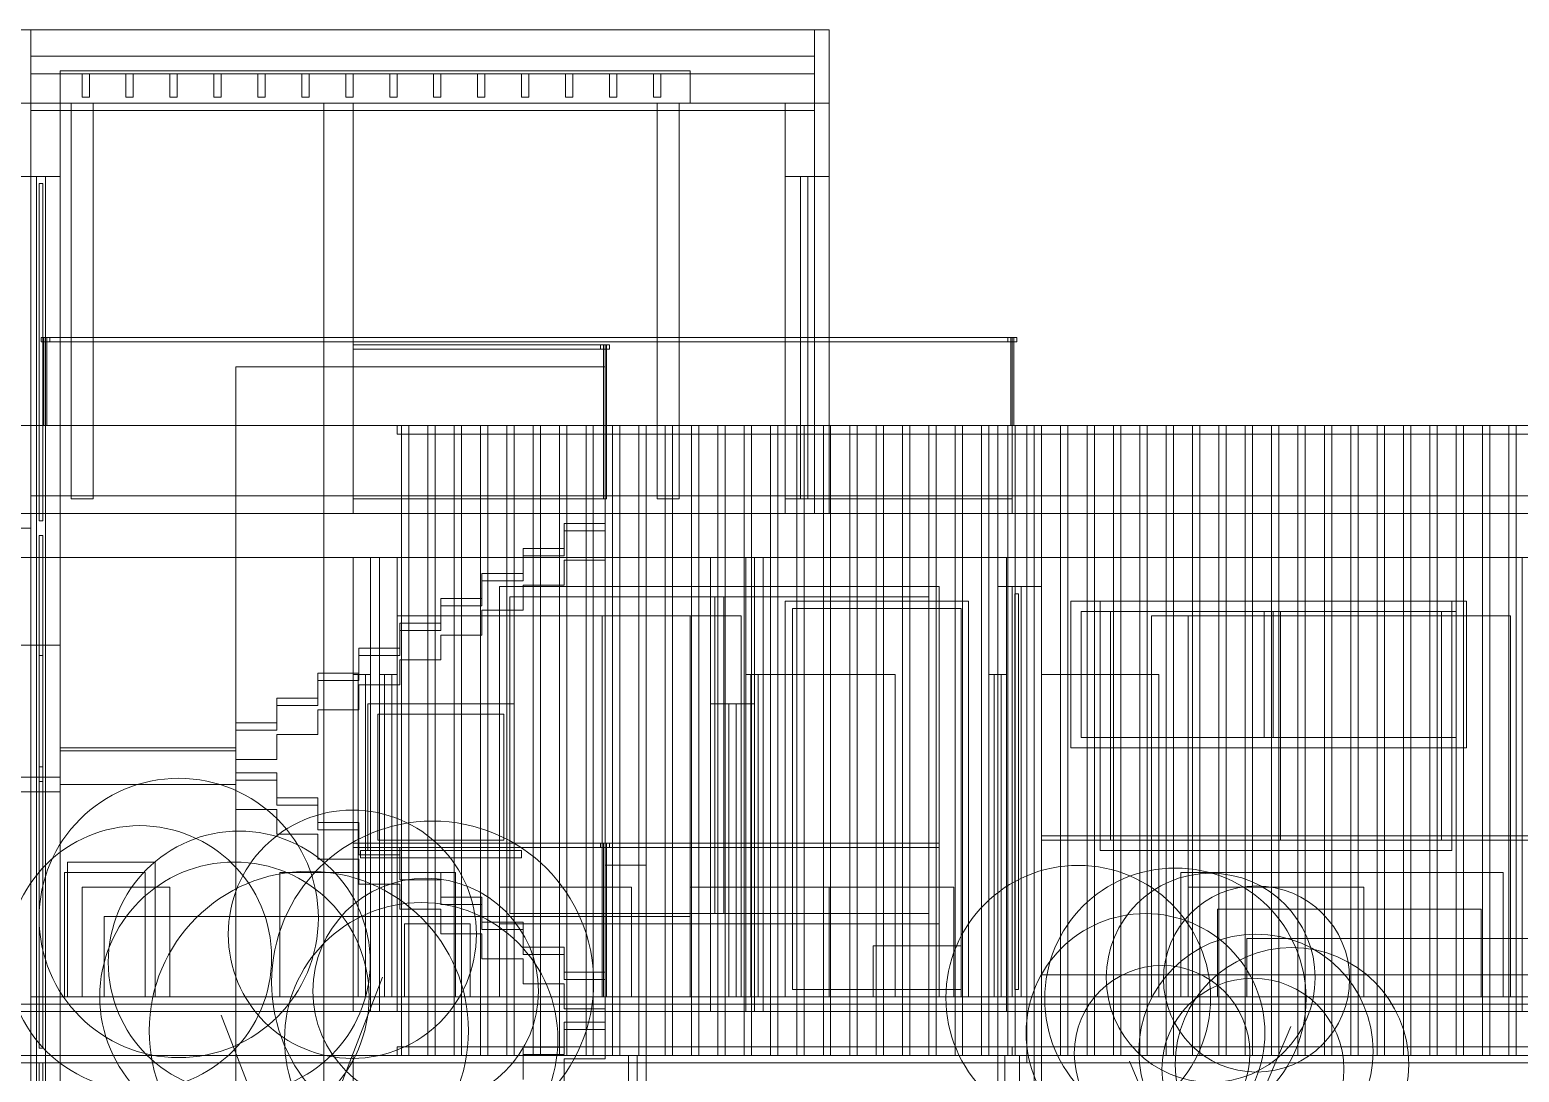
# Model space of a CAD drawing. Header units: metres. Extents: x -37 to 1, y -1.1 to 11.2.
# Drawn here: x -31.91 to -21.74, y 3.09 to 10.2 of the extents above; entities that cross this region are included whole.
import ezdxf

# ---------------------------------------------------------------- set-up
doc = ezdxf.new("R2010")
doc.units = ezdxf.units.M
doc.layers.add('A-THIN', color=8, linetype='Continuous', lineweight=18)

msp = doc.modelspace()

# ---------------------------------------------------------------- linework, layer by layer
at = {"layer": 'A-THIN'}
for p, q in [((-30.1, 2.181), (-29.5, 3.735)), ((-30.1, 2.181), (-30.6, 3.476)), ((-23.9, 1.979), (-23.3, 3.398)), ((-23.9, 1.979), (-24.4, 3.161))]:
    msp.add_line(p, q, dxfattribs=at)
for points in [[(-26.45, 6.9), (-26.45, 10.2), (-32, 10.2), (-32, 6.9), (-26.45, 6.9)], [(-31.9, 3.15), (-32, 3.15), (-32, 6.9), (-32, 7.5), (-32, 10.2), (-31.9, 10.2), (-31.9, 7.5), (-31.9, 6.9), (-31.9, 3.15)], [(-31.9, 10.2), (-31.9, 9.2), (-32, 9.2), (-32, 10.2), (-31.9, 10.2)], [(-26.45, 10.2), (-26.45, 6.9), (-26.55, 6.9), (-31.9, 6.9), (-32, 6.9), (-32, 10.2), (-31.9, 10.2), (-26.55, 10.2), (-26.45, 10.2)], [(-26.45, 6.9), (-26.45, 10.2), (-26.55, 10.2), (-26.55, 6.9), (-26.45, 6.9)], [(-26.55, 9.2), (-26.55, 10.2), (-26.45, 10.2), (-26.45, 9.2), (-26.55, 9.2)], [(-26.55, 9.9), (-26.55, 10.02), (-31.9, 10.02), (-31.9, 9.9), (-26.55, 9.9)], [(-31.9, 9.9), (-26.55, 9.9), (-26.55, 9.65), (-31.9, 9.65), (-31.9, 9.9)], [(-27.4, 9.7), (-27.4, 9.92), (-31.7, 9.92), (-31.7, 9.7), (-27.4, 9.7)], [(-31.58, 9.92), (-27.52, 9.92), (-27.4, 9.92), (-27.4, 9.7), (-27.52, 9.7), (-31.58, 9.7), (-31.7, 9.7), (-31.7, 9.92), (-31.58, 9.92)], [(-31.5, 9.9), (-31.5, 9.74), (-31.55, 9.74), (-31.55, 9.9), (-31.5, 9.9)], [(-31.2, 9.74), (-31.25, 9.74), (-31.25, 9.9), (-31.2, 9.9), (-31.2, 9.74)], [(-30.9, 9.74), (-30.95, 9.74), (-30.95, 9.9), (-30.9, 9.9), (-30.9, 9.74)], [(-30.6, 9.74), (-30.65, 9.74), (-30.65, 9.9), (-30.6, 9.9), (-30.6, 9.74)], [(-30.3, 9.74), (-30.35, 9.74), (-30.35, 9.9), (-30.3, 9.9), (-30.3, 9.74)], [(-30, 9.74), (-30.05, 9.74), (-30.05, 9.9), (-30, 9.9), (-30, 9.74)], [(-29.7, 9.74), (-29.75, 9.74), (-29.75, 9.9), (-29.7, 9.9), (-29.7, 9.74)], [(-29.4, 9.9), (-29.4, 9.74), (-29.45, 9.74), (-29.45, 9.9), (-29.4, 9.9)], [(-29.1, 9.74), (-29.15, 9.74), (-29.15, 9.9), (-29.1, 9.9), (-29.1, 9.74)], [(-28.8, 9.74), (-28.85, 9.74), (-28.85, 9.9), (-28.8, 9.9), (-28.8, 9.74)], [(-28.5, 9.74), (-28.55, 9.74), (-28.55, 9.9), (-28.5, 9.9), (-28.5, 9.74)], [(-28.2, 9.74), (-28.25, 9.74), (-28.25, 9.9), (-28.2, 9.9), (-28.2, 9.74)], [(-27.9, 9.74), (-27.95, 9.74), (-27.95, 9.9), (-27.9, 9.9), (-27.9, 9.74)], [(-27.6, 9.74), (-27.65, 9.74), (-27.65, 9.9), (-27.6, 9.9), (-27.6, 9.74)], [(-26.45, 6.9), (-26.45, 9.7), (-32, 9.7), (-32, 6.9), (-26.45, 6.9)], [(-26.45, 6.9), (-26.45, 9.7), (-32, 9.7), (-32, 6.9), (-26.45, 6.9)], [(-31.9, 9.7), (-31.7, 9.7), (-31.7, 6.9), (-31.9, 6.9), (-31.9, 9.7)], [(-31.9, 9.7), (-31.7, 9.7), (-31.7, 9.2), (-31.9, 9.2), (-31.9, 9.7)], [(-31.9, 6.9), (-31.9, 9.7), (-31.7, 9.7), (-31.7, 6.9), (-31.9, 6.9)], [(-31.625, 7), (-31.625, 9.7), (-31.475, 9.7), (-31.475, 7), (-31.625, 7)], [(-31.625, 7), (-31.625, 9.7), (-31.475, 9.7), (-31.475, 7), (-31.625, 7)], [(-29.9, 9.7), (-29.7, 9.7), (-29.7, 6.9), (-29.9, 6.9), (-29.9, 9.7)], [(-27.625, 7), (-27.625, 9.7), (-27.475, 9.7), (-27.475, 7), (-27.625, 7)], [(-27.625, 7), (-27.625, 9.7), (-27.475, 9.7), (-27.475, 7), (-27.625, 7)], [(-26.55, 6.9), (-26.55, 9.7), (-26.75, 9.7), (-26.75, 6.9), (-26.55, 6.9)], [(-26.75, 9.2), (-26.75, 9.7), (-26.55, 9.7), (-26.55, 9.2), (-26.75, 9.2)], [(-26.75, 6.9), (-26.75, 9.7), (-26.55, 9.7), (-26.55, 6.9), (-26.75, 6.9)], [(-31.8, 0), (-31.86, 0), (-31.86, 3.2), (-31.86, 6.8), (-31.86, 6.8), (-31.86, 9.2), (-31.8, 9.2), (-31.8, 6.8), (-31.8, 6.8), (-31.8, 3.2), (-31.8, 0)], [(-31.86, 0.05), (-31.86, 3.15), (-31.86, 3.2), (-31.86, 3.25), (-31.86, 6.75), (-31.86, 6.8), (-31.86, 6.8), (-31.86, 6.85), (-31.86, 9.15), (-31.86, 9.2), (-31.8, 9.2), (-31.8, 9.15), (-31.8, 6.85), (-31.8, 6.8), (-31.8, 6.8), (-31.8, 6.75), (-31.8, 3.25), (-31.8, 3.2), (-31.8, 3.15), (-31.8, 0.05), (-31.8, 0), (-31.86, 0), (-31.86, 0.05)], [(-26.595, 7), (-26.595, 9.2), (-26.645, 9.2), (-26.645, 7), (-26.595, 7)], [(-31.842, 9.15), (-31.818, 9.15), (-31.818, 6.85), (-31.842, 6.85), (-31.842, 9.15)], [(-31.83, 8.07), (-31.83, 8.1), (-31.77, 8.1), (-31.77, 8.07), (-31.83, 8.07)], [(-31.81, 7.5), (-31.81, 8.1), (-31.79, 8.1), (-31.79, 7.5), (-31.81, 7.5)], [(-25.2, 7.5), (-25.2, 8.1), (-31.8, 8.1), (-31.8, 7.5), (-25.2, 7.5)], [(-25.2, 8.07), (-25.2, 8.1), (-31.8, 8.1), (-31.8, 8.07), (-25.2, 8.07)], [(-29.7, 8.05), (-27.98, 8.05), (-27.98, 7), (-29.7, 7), (-29.7, 8.05)], [(-29.7, 8.05), (-27.98, 8.05), (-27.98, 8.02), (-29.7, 8.02), (-29.7, 8.05)], [(-28.01, 8.02), (-28.01, 8.05), (-27.95, 8.05), (-27.95, 8.02), (-28.01, 8.02)], [(-27.95, 8.02), (-27.95, 8.05), (-28.01, 8.05), (-28.01, 8.02), (-27.95, 8.02)], [(-27.99, 7), (-27.99, 8.05), (-27.97, 8.05), (-27.97, 7), (-27.99, 7)], [(-27.97, 7), (-27.97, 8.05), (-27.99, 8.05), (-27.99, 7), (-27.97, 7)], [(-25.2, 7), (-25.2, 8.1), (-26.45, 8.1), (-26.45, 7), (-25.2, 7)], [(-25.2, 8.07), (-25.2, 8.1), (-26.45, 8.1), (-26.45, 8.07), (-25.2, 8.07)], [(-25.23, 8.07), (-25.23, 8.1), (-25.17, 8.1), (-25.17, 8.07), (-25.23, 8.07)], [(-25.17, 8.07), (-25.17, 8.1), (-25.23, 8.1), (-25.23, 8.07), (-25.17, 8.07)], [(-25.21, 7.5), (-25.21, 8.1), (-25.19, 8.1), (-25.19, 7.5), (-25.21, 7.5)], [(-25.19, 7.5), (-25.19, 8.1), (-25.21, 8.1), (-25.21, 7.5), (-25.19, 7.5)], [(-27.98, -0.15), (-30.5, -0.15), (-30.5, 0), (-30.5, 0.9), (-30.5, 3.6), (-30.5, 4.5), (-30.5, 7.9), (-27.98, 7.9), (-27.98, 4.5), (-27.7, 4.5), (-27.7, 0), (-27.98, 0), (-27.98, -0.15)], [(-28.7, 3.15), (-32, 3.15), (-32, 7.5), (-28.7, 7.5), (-25.7, 7.5), (-25, 7.5), (-25, 3.15), (-25.7, 3.15), (-28.7, 3.15)], [(-25, 6.9), (-25, 7.5), (-32, 7.5), (-32, 6.9), (-25, 6.9)], [(-31.9, 3.15), (-31.9, 7.5), (-32, 7.5), (-32, 3.15), (-31.9, 3.15)], [(-32, 6), (-32, 7.5), (-31.9, 7.5), (-31.9, 6), (-32, 6)], [(-31.9, 3.15), (-31.9, 7.5), (-32, 7.5), (-32, 3.15), (-31.9, 3.15)], [(-32, 6), (-32, 7.5), (-31.9, 7.5), (-31.9, 6), (-32, 6)], [(-31.8, 6.9), (-31.8, 7.5), (-32, 7.5), (-32, 6.9), (-31.8, 6.9)], [(-31.9, 7.5), (-31.9, 6.8), (-32, 6.8), (-32, 7.5), (-31.9, 7.5)], [(-32, 3.15), (-32, 7.5), (-31.9, 7.5), (-31.9, 3.15), (-32, 3.15)], [(-32, 6), (-32, 7.5), (-31.9, 7.5), (-31.9, 6), (-32, 6)], [(-31.9, 3.15), (-31.9, 7.5), (-32, 7.5), (-32, 3.15), (-31.9, 3.15)], [(-29.4, 7.44), (-29.4, 7.5), (-25, 7.5), (-25, 7.44), (-29.4, 7.44)], [(-29.32, 3.2), (-29.37, 3.2), (-29.37, 7.5), (-29.32, 7.5), (-29.32, 3.2)], [(-29.19, 3.2), (-29.19, 7.5), (-29.14, 7.5), (-29.14, 3.2), (-29.19, 3.2)], [(-29.01, 3.2), (-29.01, 7.5), (-28.96, 7.5), (-28.96, 3.2), (-29.01, 3.2)], [(-28.78, 3.2), (-28.83, 3.2), (-28.83, 7.5), (-28.78, 7.5), (-28.78, 3.2)], [(-28.65, 3.2), (-28.65, 7.5), (-28.6, 7.5), (-28.6, 3.2), (-28.65, 3.2)], [(-28.47, 3.2), (-28.47, 7.5), (-28.42, 7.5), (-28.42, 3.2), (-28.47, 3.2)], [(-28.24, 3.2), (-28.29, 3.2), (-28.29, 7.5), (-28.24, 7.5), (-28.24, 3.2)], [(-28.11, 3.2), (-28.11, 7.5), (-28.06, 7.5), (-28.06, 3.2), (-28.11, 3.2)], [(-27.93, 3.2), (-27.93, 7.5), (-27.88, 7.5), (-27.88, 3.2), (-27.93, 3.2)], [(-27.7, 3.2), (-27.75, 3.2), (-27.75, 7.5), (-27.7, 7.5), (-27.7, 3.2)], [(-27.57, 3.2), (-27.57, 7.5), (-27.52, 7.5), (-27.52, 3.2), (-27.57, 3.2)], [(-27.39, 3.2), (-27.39, 7.5), (-27.34, 7.5), (-27.34, 3.2), (-27.39, 3.2)], [(-27.16, 3.2), (-27.21, 3.2), (-27.21, 7.5), (-27.16, 7.5), (-27.16, 3.2)], [(-27.03, 3.2), (-27.03, 7.5), (-26.98, 7.5), (-26.98, 3.2), (-27.03, 3.2)], [(-26.85, 3.2), (-26.85, 7.5), (-26.8, 7.5), (-26.8, 3.2), (-26.85, 3.2)], [(-26.62, 3.2), (-26.67, 3.2), (-26.67, 7.5), (-26.62, 7.5), (-26.62, 3.2)], [(-26.49, 3.2), (-26.49, 7.5), (-26.44, 7.5), (-26.44, 3.2), (-26.49, 3.2)], [(-26.31, 3.2), (-26.31, 7.5), (-26.26, 7.5), (-26.26, 3.2), (-26.31, 3.2)], [(-26.08, 3.2), (-26.13, 3.2), (-26.13, 7.5), (-26.08, 7.5), (-26.08, 3.2)], [(-25.95, 3.2), (-25.95, 7.5), (-25.9, 7.5), (-25.9, 3.2), (-25.95, 3.2)], [(-25.77, 3.2), (-25.77, 7.5), (-25.72, 7.5), (-25.72, 3.2), (-25.77, 3.2)], [(-25.59, 3.2), (-25.59, 7.5), (-25.54, 7.5), (-25.54, 3.2), (-25.59, 3.2)], [(-25.41, 3.2), (-25.41, 7.5), (-25.36, 7.5), (-25.36, 3.2), (-25.41, 3.2)], [(-16, 7.5), (-16, 3.15), (-18, 3.15), (-21.3, 3.15), (-22.1, 3.15), (-24.8, 3.15), (-25.3, 3.15), (-25.3, 7.5), (-24.8, 7.5), (-22.1, 7.5), (-21.3, 7.5), (-18, 7.5), (-16, 7.5)], [(-25.23, 3.2), (-25.23, 7.5), (-25.18, 7.5), (-25.18, 3.2), (-25.23, 3.2)], [(-25, 6.9), (-25, 7.5), (-25.2, 7.5), (-25.2, 6.9), (-25, 6.9)], [(-25.2, 7.44), (-25.2, 7.5), (-16, 7.5), (-16, 7.44), (-25.2, 7.44)], [(-25, 3.15), (-25, 7.5), (-25.1, 7.5), (-25.1, 3.15), (-25, 3.15)], [(-25.1, 6.4), (-25.1, 7.5), (-25, 7.5), (-25, 6.4), (-25.1, 6.4)], [(-25, 3.15), (-25, 7.5), (-25.1, 7.5), (-25.1, 3.15), (-25, 3.15)], [(-25.1, 6.4), (-25.1, 7.5), (-25, 7.5), (-25, 6.4), (-25.1, 6.4)], [(-25, 3.15), (-25, 7.5), (-25.1, 7.5), (-25.1, 3.15), (-25, 3.15)], [(-25.1, 7.5), (-25, 7.5), (-25, 6.4), (-25.1, 6.4), (-25.1, 7.5)], [(-25.1, 7.5), (-25, 7.5), (-25, 3.15), (-25.1, 3.15), (-25.1, 7.5)], [(-25.05, 3.2), (-25.05, 7.5), (-25, 7.5), (-25, 3.2), (-25.05, 3.2)], [(-25.05, 3.2), (-25.05, 7.5), (-25, 7.5), (-25, 3.2), (-25.05, 3.2)], [(-16, 6.9), (-16, 7.5), (-25, 7.5), (-25, 6.9), (-16, 6.9)], [(-24.87, 7.5), (-24.82, 7.5), (-24.82, 3.2), (-24.87, 3.2), (-24.87, 7.5)], [(-24.69, 3.2), (-24.69, 7.5), (-24.64, 7.5), (-24.64, 3.2), (-24.69, 3.2)], [(-24.51, 7.5), (-24.46, 7.5), (-24.46, 3.2), (-24.51, 3.2), (-24.51, 7.5)], [(-24.33, 7.5), (-24.28, 7.5), (-24.28, 3.2), (-24.33, 3.2), (-24.33, 7.5)], [(-24.15, 3.2), (-24.15, 7.5), (-24.1, 7.5), (-24.1, 3.2), (-24.15, 3.2)], [(-23.97, 7.5), (-23.92, 7.5), (-23.92, 3.2), (-23.97, 3.2), (-23.97, 7.5)], [(-23.79, 7.5), (-23.74, 7.5), (-23.74, 3.2), (-23.79, 3.2), (-23.79, 7.5)], [(-23.61, 3.2), (-23.61, 7.5), (-23.56, 7.5), (-23.56, 3.2), (-23.61, 3.2)], [(-23.43, 7.5), (-23.38, 7.5), (-23.38, 3.2), (-23.43, 3.2), (-23.43, 7.5)], [(-23.25, 7.5), (-23.2, 7.5), (-23.2, 3.2), (-23.25, 3.2), (-23.25, 7.5)], [(-23.07, 3.2), (-23.07, 7.5), (-23.02, 7.5), (-23.02, 3.2), (-23.07, 3.2)], [(-22.89, 7.5), (-22.84, 7.5), (-22.84, 3.2), (-22.89, 3.2), (-22.89, 7.5)], [(-22.71, 7.5), (-22.66, 7.5), (-22.66, 3.2), (-22.71, 3.2), (-22.71, 7.5)], [(-22.53, 3.2), (-22.53, 7.5), (-22.48, 7.5), (-22.48, 3.2), (-22.53, 3.2)], [(-22.35, 7.5), (-22.3, 7.5), (-22.3, 3.2), (-22.35, 3.2), (-22.35, 7.5)], [(-22.17, 7.5), (-22.12, 7.5), (-22.12, 3.2), (-22.17, 3.2), (-22.17, 7.5)], [(-21.99, 7.5), (-21.94, 7.5), (-21.94, 3.2), (-21.99, 3.2), (-21.99, 7.5)], [(-21.81, 7.5), (-21.76, 7.5), (-21.76, 3.2), (-21.81, 3.2), (-21.81, 7.5)], [(-25.1, 6.9), (-25.1, 7.02), (-31.9, 7.02), (-31.9, 6.9), (-25.1, 6.9)], [(-31.9, 6.9), (-31.9, 7.02), (-31.7, 7.02), (-31.7, 6.9), (-31.9, 6.9)], [(-25.1, 6.9), (-25.1, 7.02), (-31.9, 7.02), (-31.9, 6.9), (-25.1, 6.9)], [(-31.9, 6.9), (-31.9, 7.02), (-31.7, 7.02), (-31.7, 6.9), (-31.9, 6.9)], [(-25.1, 6.9), (-25.1, 7.02), (-31.9, 7.02), (-31.9, 6.9), (-25.1, 6.9)], [(-16.1, 6.9), (-16.1, 7.02), (-31.9, 7.02), (-31.9, 6.9), (-16.1, 6.9)], [(-29.9, 6.9), (-29.9, 7.02), (-25.1, 7.02), (-25.1, 6.9), (-29.9, 6.9)], [(-27.98, 6.9), (-27.98, 7.02), (-25.1, 7.02), (-25.1, 6.9), (-27.98, 6.9)], [(-26.75, 6.9), (-26.75, 7), (-26.55, 7), (-26.55, 6.9), (-26.75, 6.9)], [(-26.55, 6.9), (-26.55, 7), (-26.45, 7), (-26.45, 6.9), (-26.55, 6.9)], [(-31.9, 3.2), (-31.9, 3.5), (-32, 3.5), (-32, 6.6), (-31.9, 6.6), (-31.9, 6.9), (-16.1, 6.9), (-16.1, 6.6), (-26.96, 6.6), (-26.96, 3.5), (-16.1, 3.5), (-16.1, 3.2), (-31.9, 3.2)], [(-31.7, 6.9), (-31.7, 6.6), (-31.9, 6.6), (-31.9, 6.9), (-31.7, 6.9)], [(-31.7, 6.6), (-31.9, 6.6), (-31.9, 6.9), (-31.7, 6.9), (-31.7, 6.6)], [(-31.9, 6.6), (-31.9, 6.9), (-25.1, 6.9), (-25.1, 6.6), (-31.9, 6.6)], [(-25.1, 6.9), (-25.1, 6.6), (-29.9, 6.6), (-29.9, 6.9), (-25.1, 6.9)], [(-28.26, 6.78), (-28.26, 6.83), (-27.98, 6.83), (-27.98, 6.78), (-28.26, 6.78)], [(-27.98, 6.6), (-27.98, 6.9), (-25.1, 6.9), (-25.1, 6.6), (-27.98, 6.6)], [(-31.842, 6.75), (-31.818, 6.75), (-31.818, 3.25), (-31.842, 3.25), (-31.842, 6.75)], [(-30.22, 5.59), (-29.94, 5.59), (-29.94, 5.76), (-29.66, 5.76), (-29.66, 5.93), (-29.38, 5.93), (-29.38, 6.1), (-29.1, 6.1), (-29.1, 6.27), (-28.82, 6.27), (-28.82, 6.44), (-28.54, 6.44), (-28.54, 6.61), (-28.26, 6.61), (-28.26, 6.78), (-27.98, 6.78), (-27.98, 6.58), (-28.26, 6.58), (-28.26, 6.41), (-28.54, 6.41), (-28.54, 6.24), (-28.82, 6.24), (-28.82, 6.07), (-29.1, 6.07), (-29.1, 5.9), (-29.38, 5.9), (-29.38, 5.73), (-29.66, 5.73), (-29.66, 5.56), (-29.94, 5.56), (-29.94, 5.39), (-30.22, 5.39), (-30.22, 5.22), (-30.5, 5.22), (-30.5, 5.42), (-30.22, 5.42), (-30.22, 5.59)], [(-28.54, 6.61), (-28.54, 6.66), (-28.26, 6.66), (-28.26, 6.61), (-28.54, 6.61)], [(-28.7, 3.5), (-32, 3.5), (-32, 6.6), (-28.7, 6.6), (-25.7, 6.6), (-25, 6.6), (-25, 3.5), (-25.7, 3.5), (-28.7, 3.5)], [(-31.7, 3.5), (-31.7, 6.6), (-31.9, 6.6), (-31.9, 3.5), (-31.7, 3.5)], [(-31.9, 6.6), (-31.7, 6.6), (-31.7, 6), (-31.9, 6), (-31.9, 6.6)], [(-31.7, 3.5), (-31.7, 6.6), (-31.9, 6.6), (-31.9, 3.5), (-31.7, 3.5)], [(-31.9, 6), (-31.9, 6.6), (-31.7, 6.6), (-31.7, 6), (-31.9, 6)], [(-31.9, 6.6), (-31.7, 6.6), (-31.7, 3.5), (-31.9, 3.5), (-31.9, 6.6)], [(-31.7, 6.6), (-31.7, 3.5), (-31.9, 3.5), (-31.9, 6.6), (-31.7, 6.6)], [(-31.9, 6), (-31.9, 6.6), (-31.7, 6.6), (-31.7, 6), (-31.9, 6)], [(-31.7, 3.5), (-31.7, 6.6), (-31.9, 6.6), (-31.9, 3.5), (-31.7, 3.5)], [(-31.9, 3.5), (-31.9, 6.6), (-31.7, 6.6), (-31.7, 3.5), (-31.9, 3.5)], [(-26.9, 3.5), (-31.7, 3.5), (-31.7, 6.6), (-26.9, 6.6), (-26, 6.6), (-25.3, 6.6), (-25.3, 3.5), (-26, 3.5), (-26.9, 3.5)], [(-31.7, 3.5), (-31.7, 6.6), (-29.7, 6.6), (-29.7, 3.5), (-31.7, 3.5)], [(-26.96, 3.5), (-26.96, 6.6), (-31.7, 6.6), (-31.7, 3.5), (-26.96, 3.5)], [(-26.96, 3.5), (-26.96, 6.6), (-31.7, 6.6), (-31.7, 3.5), (-26.96, 3.5)], [(-31.6, 6.6), (-27.26, 6.6), (-27.26, 3.5), (-31.6, 3.5), (-31.6, 3.5), (-31.7, 3.5), (-31.7, 6.6), (-31.6, 6.6), (-31.6, 6.6)], [(-29.9, 6.6), (-29.7, 6.6), (-29.7, 3.5), (-29.9, 3.5), (-29.9, 6.6)], [(-29.58, 3.5), (-29.58, 6.6), (-29.7, 6.6), (-29.7, 3.5), (-29.58, 3.5)], [(-29.7, 5.8), (-29.7, 6.6), (-29.58, 6.6), (-29.58, 5.8), (-29.7, 5.8)], [(-29.58, 3.5), (-29.58, 6.6), (-29.7, 6.6), (-29.7, 3.5), (-29.58, 3.5)], [(-29.4, 3.5), (-29.4, 6.6), (-29.52, 6.6), (-29.52, 3.5), (-29.4, 3.5)], [(-29.52, 5.8), (-29.52, 6.6), (-29.4, 6.6), (-29.4, 5.8), (-29.52, 5.8)], [(-29.4, 3.5), (-29.4, 6.6), (-29.52, 6.6), (-29.52, 3.5), (-29.4, 3.5)], [(-26.96, 3.5), (-26.96, 6.6), (-27.26, 6.6), (-27.26, 3.5), (-26.96, 3.5)], [(-27.26, 5.6), (-27.26, 6.6), (-26.96, 6.6), (-26.96, 5.6), (-27.26, 5.6)], [(-27.26, 6.6), (-26.96, 6.6), (-26.96, 3.5), (-27.26, 3.5), (-27.26, 6.6)], [(-26.9, 3.5), (-26.9, 6.6), (-27.02, 6.6), (-27.02, 3.5), (-26.9, 3.5)], [(-27.02, 6.6), (-26.9, 6.6), (-26.9, 5.8), (-27.02, 5.8), (-27.02, 6.6)], [(-26.9, 3.5), (-26.9, 6.6), (-27.02, 6.6), (-27.02, 3.5), (-26.9, 3.5)], [(-24.6, 6.6), (-22.2, 6.6), (-21.4, 6.6), (-17.9, 6.6), (-16, 6.6), (-16, 3.5), (-17.9, 3.5), (-21.4, 3.5), (-22.2, 3.5), (-24.6, 3.5), (-25.5, 3.5), (-26.75, 3.5), (-26.96, 3.5), (-26.96, 6.6), (-26.75, 6.6), (-25.5, 6.6), (-24.6, 6.6)], [(-25.36, 3.5), (-25.36, 6.6), (-25.24, 6.6), (-25.24, 3.5), (-25.36, 3.5)], [(-25.36, 5.8), (-25.36, 6.6), (-25.24, 6.6), (-25.24, 5.8), (-25.36, 5.8)], [(-25.36, 3.5), (-25.36, 6.6), (-25.24, 6.6), (-25.24, 3.5), (-25.36, 3.5)], [(-25.3, 6.6), (-25.1, 6.6), (-25.1, 3.5), (-25.3, 3.5), (-25.3, 6.6)], [(-25.3, 6.4), (-25.3, 6.6), (-25.1, 6.6), (-25.1, 6.4), (-25.3, 6.4)], [(-25.3, 6.6), (-25.1, 6.6), (-25.1, 3.5), (-25.3, 3.5), (-25.3, 6.6)], [(-25.3, 6.4), (-25.3, 6.6), (-25.1, 6.6), (-25.1, 6.4), (-25.3, 6.4)], [(-25.1, 3.5), (-25.1, 6.6), (-25.3, 6.6), (-25.3, 3.5), (-25.1, 3.5)], [(-25.3, 6.6), (-25.1, 6.6), (-25.1, 6.4), (-25.3, 6.4), (-25.3, 6.6)], [(-21.3, 3.5), (-22.1, 3.5), (-24.8, 3.5), (-25.1, 3.5), (-25.3, 3.5), (-25.3, 6.6), (-25.1, 6.6), (-24.8, 6.6), (-22.1, 6.6), (-21.3, 6.6), (-18, 6.6), (-16.3, 6.6), (-16.1, 6.6), (-16, 6.6), (-16, 3.5), (-16.1, 3.5), (-16.3, 3.5), (-18, 3.5), (-21.3, 3.5)], [(-25, 3.5), (-25.24, 3.5), (-25.24, 6.6), (-25, 6.6), (-24.2, 6.6), (-21.72, 6.6), (-21.72, 3.5), (-24.2, 3.5), (-25, 3.5)], [(-28.54, 6.44), (-28.82, 6.44), (-28.82, 6.49), (-28.54, 6.49), (-28.54, 6.44)], [(-28.82, 6.27), (-29.1, 6.27), (-29.1, 6.32), (-28.82, 6.32), (-28.82, 6.27)], [(-28.7, 4.1), (-25.7, 4.1), (-25.7, 6.4), (-28.7, 6.4), (-28.7, 4.1)], [(-28.7, 6.4), (-28.63, 6.4), (-27.23, 6.4), (-27.17, 6.4), (-25.77, 6.4), (-25.7, 6.4), (-25.7, 6.33), (-25.7, 4.17), (-25.7, 4.1), (-25.77, 4.1), (-27.17, 4.1), (-27.23, 4.1), (-28.63, 4.1), (-28.7, 4.1), (-28.7, 4.17), (-28.7, 6.33), (-28.7, 6.4)], [(-25.7, 4.1), (-25.7, 6.4), (-28.7, 6.4), (-28.7, 4.1), (-25.7, 4.1)], [(-28.63, 6.33), (-25.77, 6.33), (-25.77, 4.17), (-28.63, 4.17), (-28.63, 6.33)], [(-28.63, 6.33), (-28.63, 4.17), (-27.23, 4.17), (-27.23, 6.33), (-28.63, 6.33)], [(-27.17, 6.33), (-27.17, 4.17), (-25.77, 4.17), (-25.77, 6.33), (-27.17, 6.33)], [(-25.14, 3.6), (-25.14, 6.4), (-25.2, 6.4), (-25.2, 3.6), (-25.14, 3.6)], [(-25.14, 3.6), (-25.14, 6.4), (-25.2, 6.4), (-25.2, 3.6), (-25.14, 3.6)], [(-25.14, 3.6), (-25.2, 3.6), (-25.2, 3.65), (-25.2, 6.35), (-25.2, 6.4), (-25.14, 6.4), (-25.14, 6.35), (-25.14, 3.65), (-25.14, 3.6)], [(-25.14, 3.6), (-25.14, 6.4), (-25.2, 6.4), (-25.2, 3.6), (-25.14, 3.6)], [(-25.14, 3.6), (-25.14, 6.4), (-25.2, 6.4), (-25.2, 3.6), (-25.14, 3.6)], [(-25.14, 3.6), (-25.2, 3.6), (-25.2, 3.65), (-25.2, 6.35), (-25.2, 6.4), (-25.14, 6.4), (-25.14, 6.35), (-25.14, 3.65), (-25.14, 3.6)], [(-25.14, 3.6), (-25.14, 6.4), (-25.2, 6.4), (-25.2, 3.6), (-25.14, 3.6)], [(-25.2, 3.65), (-25.2, 6.35), (-25.2, 6.4), (-25.14, 6.4), (-25.14, 6.35), (-25.14, 3.65), (-25.14, 3.6), (-25.2, 3.6), (-25.2, 3.65)], [(-25.158, 3.65), (-25.158, 6.35), (-25.182, 6.35), (-25.182, 3.65), (-25.158, 3.65)], [(-25.158, 3.65), (-25.158, 6.35), (-25.182, 6.35), (-25.182, 3.65), (-25.158, 3.65)], [(-25.182, 6.35), (-25.158, 6.35), (-25.158, 3.65), (-25.182, 3.65), (-25.182, 6.35)], [(-25.55, 3.6), (-26.7, 3.6), (-26.75, 3.6), (-26.75, 3.65), (-26.75, 6.25), (-26.75, 6.3), (-26.7, 6.3), (-25.55, 6.3), (-25.5, 6.3), (-25.5, 6.25), (-25.5, 3.65), (-25.5, 3.6), (-25.55, 3.6)], [(-26.75, 3.6), (-25.5, 3.6), (-25.5, 6.3), (-26.75, 6.3), (-26.75, 3.6)], [(-25.5, 6.3), (-26.75, 6.3), (-26.75, 3.6), (-25.5, 3.6), (-25.5, 6.3)], [(-26.7, 6.25), (-25.55, 6.25), (-25.55, 3.65), (-26.7, 3.65), (-26.7, 6.25)], [(-25.55, 6.25), (-26.7, 6.25), (-26.7, 3.65), (-25.55, 3.65), (-25.55, 6.25)], [(-24.8, 5.3), (-22.1, 5.3), (-22.1, 6.3), (-24.8, 6.3), (-24.8, 5.3)], [(-24.8, 6.23), (-24.8, 6.3), (-24.73, 6.3), (-23.48, 6.3), (-23.42, 6.3), (-22.17, 6.3), (-22.1, 6.3), (-22.1, 6.23), (-22.1, 5.37), (-22.1, 5.3), (-22.17, 5.3), (-23.42, 5.3), (-23.48, 5.3), (-24.73, 5.3), (-24.8, 5.3), (-24.8, 5.37), (-24.8, 6.23)], [(-24.8, 5.3), (-22.1, 5.3), (-22.1, 6.3), (-24.8, 6.3), (-24.8, 5.3)], [(-24.73, 5.37), (-24.73, 6.23), (-22.17, 6.23), (-22.17, 5.37), (-24.73, 5.37)], [(-24.73, 5.37), (-23.48, 5.37), (-23.48, 6.23), (-24.73, 6.23), (-24.73, 5.37)], [(-22.27, 4.6), (-23.37, 4.6), (-23.43, 4.6), (-24.53, 4.6), (-24.6, 4.6), (-24.6, 4.67), (-24.6, 6.23), (-24.6, 6.3), (-24.53, 6.3), (-23.43, 6.3), (-23.37, 6.3), (-22.27, 6.3), (-22.2, 6.3), (-22.2, 6.23), (-22.2, 4.67), (-22.2, 4.6), (-22.27, 4.6)], [(-24.6, 4.6), (-22.2, 4.6), (-22.2, 6.3), (-24.6, 6.3), (-24.6, 4.6)], [(-24.6, 4.6), (-22.2, 4.6), (-22.2, 6.3), (-24.6, 6.3), (-24.6, 4.6)], [(-22.27, 4.67), (-22.27, 6.23), (-24.53, 6.23), (-24.53, 4.67), (-22.27, 4.67)], [(-23.43, 6.23), (-24.53, 6.23), (-24.53, 4.67), (-23.43, 4.67), (-23.43, 6.23)], [(-23.42, 5.37), (-22.17, 5.37), (-22.17, 6.23), (-23.42, 6.23), (-23.42, 5.37)], [(-22.27, 6.23), (-23.37, 6.23), (-23.37, 4.67), (-22.27, 4.67), (-22.27, 6.23)], [(-27.05, 3.6), (-27.05, 6.2), (-29.4, 6.2), (-29.4, 3.6), (-27.05, 3.6)], [(-29.1, 6.1), (-29.38, 6.1), (-29.38, 6.15), (-29.1, 6.15), (-29.1, 6.1)], [(-27.4, 3.6), (-27.4, 6.2), (-28, 6.2), (-28, 3.6), (-27.4, 3.6)], [(-21.8, 3.6), (-21.8, 6.2), (-24.25, 6.2), (-24.25, 3.6), (-21.8, 3.6)], [(-21.8, 3.6), (-21.8, 6.2), (-24, 6.2), (-24, 3.6), (-21.8, 3.6)], [(-31.8, 5.1), (-31.8, 6), (-31.86, 6), (-31.86, 5.1), (-31.8, 5.1)], [(-31.8, 5.1), (-31.8, 6), (-31.86, 6), (-31.86, 5.1), (-31.8, 5.1)], [(-31.86, 5.1), (-31.86, 5.17), (-31.86, 5.93), (-31.86, 6), (-31.8, 6), (-31.8, 5.93), (-31.8, 5.17), (-31.8, 5.1), (-31.86, 5.1)], [(-31.8, 5), (-31.8, 6), (-31.86, 6), (-31.86, 5), (-31.8, 5)], [(-31.8, 5), (-31.86, 5), (-31.86, 5.07), (-31.86, 5.93), (-31.86, 6), (-31.8, 6), (-31.8, 5.93), (-31.8, 5.07), (-31.8, 5)], [(-31.8, 5.1), (-31.8, 6), (-31.86, 6), (-31.86, 5.1), (-31.8, 5.1)], [(-31.8, 5.1), (-31.86, 5.1), (-31.86, 5.17), (-31.86, 5.93), (-31.86, 6), (-31.8, 6), (-31.8, 5.93), (-31.8, 5.17), (-31.8, 5.1)], [(-31.818, 5.17), (-31.818, 5.93), (-31.842, 5.93), (-31.842, 5.17), (-31.818, 5.17)], [(-31.818, 5.07), (-31.818, 5.93), (-31.842, 5.93), (-31.842, 5.07), (-31.818, 5.07)], [(-31.818, 5.17), (-31.818, 5.93), (-31.842, 5.93), (-31.842, 5.17), (-31.818, 5.17)], [(-29.66, 5.93), (-29.66, 5.98), (-29.38, 5.98), (-29.38, 5.93), (-29.66, 5.93)], [(-29.94, 5.76), (-29.94, 5.81), (-29.66, 5.81), (-29.66, 5.76), (-29.94, 5.76)], [(-29.615, 3.6), (-29.615, 5.8), (-29.665, 5.8), (-29.665, 3.6), (-29.615, 3.6)], [(-29.435, 3.6), (-29.435, 5.8), (-29.485, 5.8), (-29.485, 3.6), (-29.435, 3.6)], [(-26.935, 3.6), (-26.935, 5.8), (-26.985, 5.8), (-26.985, 3.6), (-26.935, 3.6)], [(-26, 3.6), (-26, 5.8), (-26.9, 5.8), (-26.9, 3.6), (-26, 3.6)], [(-26.9, 3.6), (-26, 3.6), (-26, 5.8), (-26.9, 5.8), (-26.9, 3.6)], [(-25.275, 3.6), (-25.275, 5.8), (-25.325, 5.8), (-25.325, 3.6), (-25.275, 3.6)], [(-24.2, 3.6), (-24.2, 5.8), (-25, 5.8), (-25, 3.6), (-24.2, 3.6)], [(-25, 3.6), (-24.2, 3.6), (-24.2, 5.8), (-25, 5.8), (-25, 3.6)], [(-29.94, 5.59), (-30.22, 5.59), (-30.22, 5.64), (-29.94, 5.64), (-29.94, 5.59)], [(-29.6, 5.6), (-29.53, 5.6), (-28.67, 5.6), (-28.6, 5.6), (-28.6, 5.53), (-28.6, 4.67), (-28.6, 4.6), (-28.67, 4.6), (-29.53, 4.6), (-29.6, 4.6), (-29.6, 4.67), (-29.6, 5.53), (-29.6, 5.6)], [(-28.6, 4.6), (-28.6, 5.6), (-29.6, 5.6), (-29.6, 4.6), (-28.6, 4.6)], [(-28.6, 4.6), (-28.6, 5.6), (-29.6, 5.6), (-29.6, 4.6), (-28.6, 4.6)], [(-27.085, 3.6), (-27.085, 5.6), (-27.135, 5.6), (-27.135, 3.6), (-27.085, 3.6)], [(-28.67, 5.53), (-28.67, 4.67), (-29.53, 4.67), (-29.53, 5.53), (-28.67, 5.53)], [(-29.53, 5.53), (-29.53, 4.67), (-28.67, 4.67), (-28.67, 5.53), (-29.53, 5.53)], [(-30.22, 5.42), (-30.5, 5.42), (-30.5, 5.47), (-30.22, 5.47), (-30.22, 5.42)], [(-29.38, 4.37), (-29.66, 4.37), (-29.66, 4.54), (-29.94, 4.54), (-29.94, 4.71), (-30.22, 4.71), (-30.22, 4.88), (-30.5, 4.88), (-30.5, 5.05), (-31.7, 5.05), (-31.7, 5.3), (-30.5, 5.3), (-30.5, 5.08), (-30.22, 5.08), (-30.22, 4.91), (-29.94, 4.91), (-29.94, 4.74), (-29.66, 4.74), (-29.66, 4.57), (-29.38, 4.57), (-29.38, 4.4), (-29.1, 4.4), (-29.1, 4.23), (-28.82, 4.23), (-28.82, 4.06), (-28.54, 4.06), (-28.54, 3.89), (-28.26, 3.89), (-28.26, 3.72), (-27.98, 3.72), (-27.98, 3.52), (-28.26, 3.52), (-28.26, 3.69), (-28.54, 3.69), (-28.54, 3.86), (-28.82, 3.86), (-28.82, 4.03), (-29.1, 4.03), (-29.1, 4.2), (-29.38, 4.2), (-29.38, 4.37)], [(-30.5, 5.28), (-31.7, 5.28), (-31.7, 5.3), (-30.5, 5.3), (-30.5, 5.28)], [(-32, 3.15), (-32, 5.1), (-31.9, 5.1), (-31.9, 3.15), (-32, 3.15)], [(-32, 3.15), (-32, 5.1), (-31.9, 5.1), (-31.9, 3.15), (-32, 3.15)], [(-31.9, 5.1), (-31.7, 5.1), (-31.7, 3.5), (-31.9, 3.5), (-31.9, 5.1)], [(-31.9, 3.5), (-31.9, 5.1), (-31.7, 5.1), (-31.7, 3.5), (-31.9, 3.5)], [(-30.5, 5.08), (-30.5, 5.13), (-30.22, 5.13), (-30.22, 5.08), (-30.5, 5.08)], [(-32, 3.15), (-32, 5), (-31.9, 5), (-31.9, 3.15), (-32, 3.15)], [(-31.9, 3.5), (-31.9, 5), (-31.7, 5), (-31.7, 3.5), (-31.9, 3.5)], [(-30.22, 4.91), (-30.22, 4.96), (-29.94, 4.96), (-29.94, 4.91), (-30.22, 4.91)], [(-29.66, 4.74), (-29.94, 4.74), (-29.94, 4.79), (-29.66, 4.79), (-29.66, 4.74)], [(-21.1, 3.75), (-21.1, 4.7), (-25, 4.7), (-25, 3.75), (-21.1, 3.75)], [(-21.1, 4.67), (-21.1, 4.7), (-25, 4.7), (-25, 4.67), (-21.1, 4.67)], [(-29.7, 4.65), (-27.98, 4.65), (-27.98, 3.6), (-29.7, 3.6), (-29.7, 4.65)], [(-29.7, 4.65), (-27.98, 4.65), (-27.98, 4.62), (-29.7, 4.62), (-29.7, 4.65)], [(-29.38, 4.57), (-29.66, 4.57), (-29.66, 4.62), (-29.38, 4.62), (-29.38, 4.57)], [(-28.55, 4.55), (-28.55, 4.6), (-29.65, 4.6), (-29.65, 4.55), (-28.55, 4.55)], [(-25.7, 3.6), (-25.7, 4.65), (-28.7, 4.65), (-28.7, 3.6), (-25.7, 3.6)], [(-25.7, 4.62), (-25.7, 4.65), (-28.7, 4.65), (-28.7, 4.62), (-25.7, 4.62)], [(-28.01, 4.62), (-28.01, 4.65), (-27.95, 4.65), (-27.95, 4.62), (-28.01, 4.62)], [(-27.99, 3.6), (-27.99, 4.65), (-27.97, 4.65), (-27.97, 3.6), (-27.99, 3.6)], [(-31.05, 3.6), (-31.05, 4.52), (-31.65, 4.52), (-31.65, 3.6), (-31.05, 3.6)], [(-31.12, 3.6), (-31.12, 4.45), (-31.67, 4.45), (-31.67, 3.6), (-31.12, 3.6)], [(-29, 3.6), (-29, 4.45), (-30.2, 4.45), (-30.2, 3.6), (-29, 3.6)], [(-29.1, 4.4), (-29.38, 4.4), (-29.38, 4.45), (-29.1, 4.45), (-29.1, 4.4)], [(-21.85, 3.6), (-21.85, 4.45), (-24.05, 4.45), (-24.05, 3.6), (-21.85, 3.6)], [(-30.95, 3.6), (-30.95, 4.35), (-31.55, 4.35), (-31.55, 3.6), (-30.95, 3.6)], [(-29.1, 4.23), (-29.1, 4.28), (-28.82, 4.28), (-28.82, 4.23), (-29.1, 4.23)], [(-27.8, 3.6), (-27.8, 4.35), (-28.7, 4.35), (-28.7, 3.6), (-27.8, 3.6)], [(-26.45, 3.6), (-26.45, 4.35), (-27.4, 4.35), (-27.4, 3.6), (-26.45, 3.6)], [(-25.6, 3.6), (-25.6, 4.35), (-26.9, 4.35), (-26.9, 3.6), (-25.6, 3.6)], [(-22.8, 3.6), (-22.8, 4.35), (-24, 4.35), (-24, 3.6), (-22.8, 3.6)], [(-22, 3.6), (-22, 4.2), (-23.8, 4.2), (-23.8, 3.6), (-22, 3.6)], [(-29.4, 3.6), (-29.4, 4.15), (-31.4, 4.15), (-31.4, 3.6), (-29.4, 3.6)], [(-27.4, 3.6), (-27.4, 4.15), (-29.4, 4.15), (-29.4, 3.6), (-27.4, 3.6)], [(-28.9, 3.6), (-28.9, 4.1), (-29.35, 4.1), (-29.35, 3.6), (-28.9, 3.6)], [(-28.9, 3.6), (-28.9, 4.1), (-29.35, 4.1), (-29.35, 3.6), (-28.9, 3.6)], [(-28.82, 4.06), (-28.82, 4.11), (-28.54, 4.11), (-28.54, 4.06), (-28.82, 4.06)], [(-21.6, 3.6), (-21.6, 4), (-23.6, 4), (-23.6, 3.6), (-21.6, 3.6)], [(-21.6, 3.6), (-21.6, 4), (-23.6, 4), (-23.6, 3.6), (-21.6, 3.6)], [(-28.26, 3.89), (-28.54, 3.89), (-28.54, 3.94), (-28.26, 3.94), (-28.26, 3.89)], [(-25.55, 3.6), (-25.55, 3.95), (-26.15, 3.95), (-26.15, 3.6), (-25.55, 3.6)], [(-28.26, 3.72), (-28.26, 3.77), (-27.98, 3.77), (-27.98, 3.72), (-28.26, 3.72)], [(-21, 3.5), (-21, 3.75), (-25, 3.75), (-25, 3.5), (-21, 3.5)], [(-31.9, 3.5), (-31.9, 3.6), (-21.1, 3.6), (-21.1, 3.5), (-31.9, 3.5)], [(-31.9, 3.6), (-31.7, 3.6), (-31.7, 3.5), (-31.9, 3.5), (-31.9, 3.6)], [(-31.9, 3.5), (-31.9, 3.6), (-21.1, 3.6), (-21.1, 3.5), (-31.9, 3.5)], [(-31.9, 3.5), (-31.9, 3.6), (-31.7, 3.6), (-31.7, 3.5), (-31.9, 3.5)], [(-21.1, 3.5), (-21.1, 3.6), (-31.9, 3.6), (-31.9, 3.5), (-21.1, 3.5)], [(-31.9, 3.5), (-31.9, 3.6), (-16.1, 3.6), (-16.1, 3.5), (-31.9, 3.5)], [(-29.9, 3.6), (-21.1, 3.6), (-21.1, 3.5), (-29.9, 3.5), (-29.9, 3.6)], [(-29.7, 3.5), (-29.7, 3.6), (-29.58, 3.6), (-29.58, 3.5), (-29.7, 3.5)], [(-29.52, 3.5), (-29.52, 3.6), (-29.4, 3.6), (-29.4, 3.5), (-29.52, 3.5)], [(-27.98, 3.5), (-27.98, 3.6), (-21.1, 3.6), (-21.1, 3.5), (-27.98, 3.5)], [(-27.26, 3.5), (-27.26, 3.6), (-26.96, 3.6), (-26.96, 3.5), (-27.26, 3.5)], [(-27.02, 3.6), (-26.9, 3.6), (-26.9, 3.5), (-27.02, 3.5), (-27.02, 3.6)], [(-25.36, 3.5), (-25.36, 3.6), (-25.24, 3.6), (-25.24, 3.5), (-25.36, 3.5)], [(-25.3, 3.5), (-25.3, 3.6), (-25.1, 3.6), (-25.1, 3.5), (-25.3, 3.5)], [(-25.3, 3.5), (-25.3, 3.6), (-25.1, 3.6), (-25.1, 3.5), (-25.3, 3.5)], [(-25.3, 3.6), (-25.1, 3.6), (-25.1, 3.5), (-25.3, 3.5), (-25.3, 3.6)], [(-25.1, 3.15), (-25.1, 3.6), (-25, 3.6), (-25, 3.15), (-25.1, 3.15)], [(-25.1, 3.15), (-25.1, 3.6), (-25, 3.6), (-25, 3.15), (-25.1, 3.15)], [(-25.1, 3.6), (-25, 3.6), (-25, 3.15), (-25.1, 3.15), (-25.1, 3.6)], [(-32, -0.15), (-32, 3.55), (-31.5, 3.55), (-30.6, 3.55), (-30.5, 3.55), (-29.1, 3.55), (-26.4, 3.55), (-25.5, 3.55), (-25, 3.55), (-22, 3.55), (-21, 3.55), (-21, -0.15), (-22, -0.15), (-25, -0.15), (-25.5, -0.15), (-26.4, -0.15), (-29.1, -0.15), (-30.5, -0.15), (-30.6, -0.15), (-31.5, -0.15), (-32, -0.15)], [(-32, -0.15), (-32, 3.55), (-31.9, 3.55), (-31.9, -0.15), (-32, -0.15)], [(-32, 3), (-32, 3.55), (-31.9, 3.55), (-31.9, 3), (-32, 3)], [(-31.9, -0.15), (-31.9, 3.55), (-32, 3.55), (-32, -0.15), (-31.9, -0.15)], [(-32, 3.2), (-32, 3.55), (-31.9, 3.55), (-31.9, 3.2), (-32, 3.2)], [(-31.9, -0.15), (-31.9, 3.55), (-32, 3.55), (-32, -0.15), (-31.9, -0.15)], [(-32, 3), (-32, 3.55), (-31.9, 3.55), (-31.9, 3), (-32, 3)], [(-31.9, -0.15), (-31.9, 3.55), (-32, 3.55), (-32, -0.15), (-31.9, -0.15)], [(-32, 3), (-32, 3.55), (-31.9, 3.55), (-31.9, 3), (-32, 3)], [(-25.6, -0.15), (-26.4, -0.15), (-29.6, -0.15), (-31.9, -0.15), (-32, -0.15), (-32, 3.55), (-31.9, 3.55), (-29.6, 3.55), (-26.4, 3.55), (-25.6, 3.55), (-21.45, 3.55), (-21.1, 3.55), (-21, 3.55), (-21, -0.15), (-21.1, -0.15), (-21.45, -0.15), (-25.6, -0.15)], [(-31.7, 3.5), (-31.7, 3.2), (-31.9, 3.2), (-31.9, 3.5), (-31.7, 3.5)], [(-31.9, 3.2), (-31.9, 3.5), (-31.7, 3.5), (-31.7, 3.2), (-31.9, 3.2)], [(-31.9, 3.2), (-31.9, 3.5), (-21.1, 3.5), (-21.1, 3.2), (-31.9, 3.2)], [(-29.9, 3.5), (-21.1, 3.5), (-21.1, 3.2), (-29.9, 3.2), (-29.9, 3.5)], [(-27.98, 3.2), (-27.98, 3.5), (-21.1, 3.5), (-21.1, 3.2), (-27.98, 3.2)], [(-27.98, 3.379), (-28.26, 3.379), (-28.26, 3.429), (-27.98, 3.429), (-27.98, 3.379)], [(-29.4, 3.2), (-29.4, 3.26), (-25, 3.26), (-25, 3.2), (-29.4, 3.2)], [(-28.54, 3.207), (-28.54, 3.257), (-28.26, 3.257), (-28.26, 3.207), (-28.54, 3.207)], [(-25.2, 3.2), (-25.2, 3.26), (-16, 3.26), (-16, 3.2), (-25.2, 3.2)], [(-29.1, 3.2), (-26.4, 3.2), (-25.5, 3.2), (-25, 3.2), (-22, 3.2), (-21, 3.2), (-21, -0.1), (-22, -0.1), (-25, -0.1), (-25.5, -0.1), (-26.4, -0.1), (-29.1, -0.1), (-30.5, -0.1), (-30.6, -0.1), (-31.5, -0.1), (-32, -0.1), (-32, 3.2), (-31.5, 3.2), (-30.6, 3.2), (-30.5, 3.2), (-29.1, 3.2)], [(-32, 3.2), (-31.9, 3.2), (-31.9, 3.15), (-32, 3.15), (-32, 3.2)], [(-25.6, -0.1), (-26.4, -0.1), (-29.6, -0.1), (-32, -0.1), (-32, 3.2), (-29.6, 3.2), (-26.4, 3.2), (-25.6, 3.2), (-21.45, 3.2), (-21, 3.2), (-21, -0.1), (-21.45, -0.1), (-25.6, -0.1)], [(-31.9, -0.1), (-31.9, 3.2), (-31.7, 3.2), (-31.7, -0.1), (-31.9, -0.1)], [(-31.9, 3), (-31.9, 3.2), (-31.7, 3.2), (-31.7, 3), (-31.9, 3)], [(-31.9, -0.1), (-31.9, 3.2), (-31.7, 3.2), (-31.7, -0.1), (-31.9, -0.1)], [(-31.7, -0.1), (-31.7, 3.2), (-31.9, 3.2), (-31.9, -0.1), (-31.7, -0.1)], [(-31.9, 3), (-31.9, 3.2), (-31.7, 3.2), (-31.7, 3), (-31.9, 3)], [(-31.7, -0.1), (-31.7, 3.2), (-31.9, 3.2), (-31.9, -0.1), (-31.7, -0.1)], [(-31.9, 3), (-31.9, 3.2), (-31.7, 3.2), (-31.7, 3), (-31.9, 3)], [(-31.9, -0.1), (-31.9, 3.2), (-31.7, 3.2), (-31.7, -0.1), (-31.9, -0.1)], [(-31.7, -0.1), (-31.7, 3.2), (-29.7, 3.2), (-29.7, -0.1), (-31.7, -0.1)], [(-25.15, 3.2), (-25, 3.2), (-25, -0.1), (-25.15, -0.1), (-25.3, -0.1), (-31.7, -0.1), (-31.7, 3.2), (-25.3, 3.2), (-25.15, 3.2)], [(-29.9, -0.1), (-29.9, 3.2), (-29.7, 3.2), (-29.7, -0.1), (-29.9, -0.1)], [(-27.7, -0.1), (-27.7, 3.2), (-27.82, 3.2), (-27.82, -0.1), (-27.7, -0.1)], [(-25.25, -0.1), (-25.25, 3.2), (-27.76, 3.2), (-27.76, -0.1), (-25.25, -0.1)], [(-26.2, -0.1), (-27.76, -0.1), (-27.76, 3.2), (-26.2, 3.2), (-25.4, 3.2), (-25.15, 3.2), (-25.15, -0.1), (-25.4, -0.1), (-26.2, -0.1)], [(-25.3, -0.1), (-25.3, 3.2), (-25, 3.2), (-25, -0.1), (-25.3, -0.1)], [(-25.05, -0.1), (-25.05, 3.2), (-25.25, 3.2), (-25.25, -0.1), (-25.05, -0.1)], [(-25.25, 2.2), (-25.25, 3.2), (-25.05, 3.2), (-25.05, 2.2), (-25.25, 2.2)], [(-25.05, -0.1), (-25.05, 3.2), (-25.25, 3.2), (-25.25, -0.1), (-25.05, -0.1)], [(-31.842, 3.15), (-31.818, 3.15), (-31.818, 0.05), (-31.842, 0.05), (-31.842, 3.15)]]:
    msp.add_lwpolyline(points, close=True, dxfattribs=at)
for points in [[(-21.1, -0.15), (-31.9, -0.15), (-31.9, -0.1), (-31.7, -0.1), (-31.7, 3.2), (-31.9, 3.2), (-31.9, 3.5), (-31.7, 3.5), (-31.7, 6.6), (-31.9, 6.6), (-31.9, 6.9), (-31.7, 6.9), (-31.7, 9.7), (-29.7, 9.7), (-29.7, 6.9), (-25.1, 6.9), (-25.1, 6.6), (-29.7, 6.6), (-29.7, 3.5), (-21.1, 3.5)], [(-21.1, -0.15), (-31.9, -0.15), (-31.9, -0.15), (-31.9, -0.1), (-31.7, -0.1), (-31.7, 3.2), (-31.9, 3.2), (-31.9, 3.5), (-31.7, 3.5), (-31.7, 6.6), (-31.9, 6.6), (-31.9, 6.9), (-31.7, 6.9), (-31.7, 9.7), (-29.9, 9.7), (-29.7, 9.7), (-29.7, 6.9), (-25.1, 6.9), (-25.1, 6.6), (-29.7, 6.6), (-29.7, 3.5), (-21.1, 3.5)], [(-21.4, 3.15), (-22.2, 3.15), (-24.6, 3.15), (-25.5, 3.15), (-26.75, 3.15), (-26.96, 3.15), (-26.96, 3.15), (-28.6, 3.15), (-29.6, 3.15), (-31.9, 3.15), (-32, 3.15), (-32, 6.9), (-32, 7.5), (-31.9, 7.5), (-31.8, 7.5), (-29.6, 7.5), (-28.6, 7.5), (-26.96, 7.5), (-26.75, 7.5), (-25.5, 7.5), (-24.6, 7.5), (-22.2, 7.5), (-21.4, 7.5)], [(-28.54, 3.036), (-28.54, 3.207), (-28.26, 3.207), (-28.26, 3.379), (-27.98, 3.379), (-27.98, 3.179), (-28.26, 3.179), (-28.26, 3.007)], [(-21.1, 3.2), (-29.7, 3.2), (-29.7, -0.1), (-21.1, -0.1)], [(-21.1, 3.2), (-29.7, 3.2), (-29.7, -0.1), (-21.1, -0.1)]]:
    msp.add_lwpolyline(points, dxfattribs=at)
for centre, radius in [((-30.89, 4.139), 0.953), ((-29.705, 4.028), 0.847), ((-29.157, 3.701), 1.099), ((-31.157, 3.868), 0.901), ((-30.477, 3.838), 0.894), ((-30.51, 3.602), 0.919), ((-24.75, 3.595), 0.903), ((-24.087, 3.588), 0.892), ((-30.002, 3.369), 1.089), ((-29.204, 3.64), 0.77), ((-23.846, 3.731), 0.713), ((-23.533, 3.723), 0.635), ((-29.235, 3.311), 0.933), ((-24.291, 3.354), 0.815), ((-23.537, 3.229), 0.8), ((-23.291, 3.14), 0.797), ((-24.178, 3.216), 0.599), ((-23.558, 3.107), 0.621)]:
    msp.add_circle(centre, radius, dxfattribs=at)

doc.saveas('drawing.dxf')
